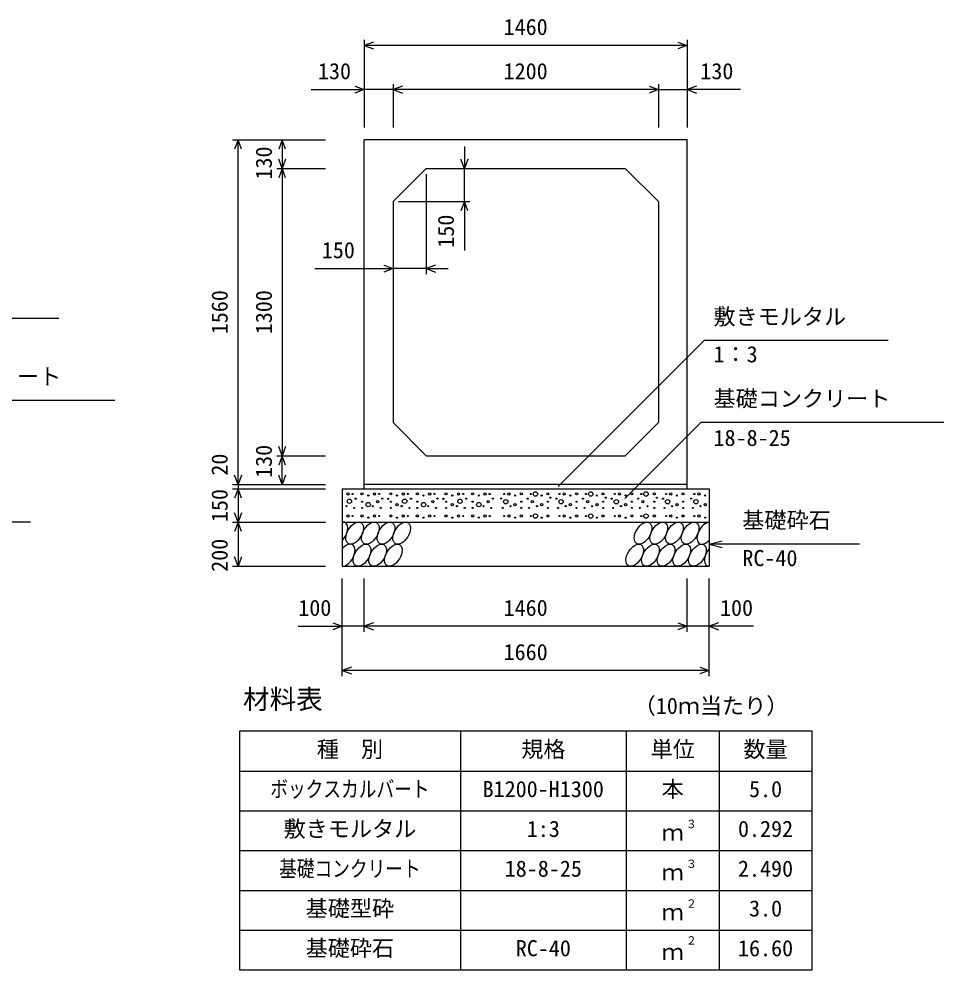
# Model space of a CAD drawing. Units: millimetres, scale not verified. Extents: x -25170 to 75630, y 0 to 35640.
# Drawn here: x 52948 to 57132, y 18085 to 22388 of the extents above; entities that cross this region are included whole.
import ezdxf
from ezdxf.enums import TextEntityAlignment as Align

# ---------------------------------------------------------------- set-up
doc = ezdxf.new("R2010")
doc.units = ezdxf.units.MM
doc.header["$LTSCALE"] = 60
for name, color, linetype, lineweight in [('DIM', 7, 'Continuous', 25), ('HATCH', 6, 'Continuous', 25), ('HYO', 3, 'Continuous', 25), ('HYO2', 4, 'Continuous', 25), ('OUTLINE', 3, 'Continuous', 25), ('TXT', 7, 'Continuous', 25)]:
    doc.layers.add(name, color=color, linetype=linetype, lineweight=lineweight)
doc.styles.add('ＭＳ ゴシック', font='')
doc.styles.get('ＭＳ ゴシック').set_extended_font_data('MS Gothic')

msp = doc.modelspace()

# ---------------------------------------------------------------- linework, layer by layer
at = {"layer": 'DIM'}
for p, q in [((54509.98, 22293.78), (54509.98, 21896.89)), ((55969.98, 22293.78), (55969.98, 21896.89)), ((54552.27, 22284.17), (54509.98, 22268.78)), ((55969.98, 22268.78), (54509.98, 22268.78)), ((54509.98, 22268.78), (54552.27, 22253.39)), ((55927.7, 22284.17), (55969.98, 22268.78)), ((55969.98, 22268.78), (55927.7, 22253.39)), ((54467.7, 22084.17), (54509.98, 22068.78)), ((54639.98, 22093.78), (54639.98, 21896.89)), ((54682.27, 22084.17), (54639.98, 22068.78)), ((55797.7, 22084.17), (55839.98, 22068.78)), ((55839.98, 22093.78), (55839.98, 21896.89)), ((56012.27, 22084.17), (55969.98, 22068.78)), ((54269.24, 22068.78), (54509.98, 22068.78)), ((54509.98, 22068.78), (54467.7, 22053.39)), ((54639.98, 22068.78), (54509.98, 22068.78)), ((55839.98, 22068.78), (54639.98, 22068.78)), ((54639.98, 22068.78), (54682.27, 22053.39)), ((55839.98, 22068.78), (55797.7, 22053.39)), ((55839.98, 22068.78), (55969.98, 22068.78)), ((56210.73, 22068.78), (55969.98, 22068.78)), ((55969.98, 22068.78), (56012.27, 22053.39)), ((53913.88, 21841.89), (54334.98, 21841.89)), ((53938.88, 21841.89), (53923.49, 21799.6)), ((53938.88, 20281.89), (53938.88, 21841.89)), ((53954.27, 21799.6), (53938.88, 21841.89)), ((54138.88, 21841.89), (54123.49, 21799.6)), ((54138.88, 21841.89), (54138.88, 21711.89)), ((54154.27, 21799.6), (54138.88, 21841.89)), ((54962.46, 21811.89), (54962.46, 21711.89)), ((54138.88, 21711.89), (54123.49, 21754.17)), ((54154.27, 21754.17), (54138.88, 21711.89)), ((54962.46, 21711.89), (54947.07, 21754.17)), ((54977.85, 21754.17), (54962.46, 21711.89)), ((54113.88, 21711.89), (54334.98, 21711.89)), ((54138.88, 21711.89), (54123.49, 21669.6)), ((54138.88, 21711.89), (54138.88, 20411.89)), ((54154.27, 21669.6), (54138.88, 21711.89)), ((54789.98, 21686.89), (54789.98, 21233.87)), ((54962.46, 21561.89), (54962.46, 21711.89)), ((54664.98, 21561.89), (54987.46, 21561.89)), ((54962.46, 21561.89), (54947.07, 21519.6)), ((54977.85, 21519.6), (54962.46, 21561.89)), ((54962.46, 21561.89), (54962.46, 21341.01)), ((54285.88, 21258.87), (54639.98, 21258.87)), ((54597.7, 21274.26), (54639.98, 21258.87)), ((54639.98, 21258.87), (54597.7, 21243.48)), ((54789.98, 21258.87), (54639.98, 21258.87)), ((54832.27, 21274.26), (54789.98, 21258.87)), ((54789.98, 21258.87), (54889.98, 21258.87)), ((54789.98, 21258.87), (54832.27, 21243.48)), ((53128.89, 21032.83), (52296.48, 21032.83)), ((55386.2, 20272.55), (56046.48, 20932.83)), ((56878.89, 20932.83), (56046.48, 20932.83)), ((53381.62, 20662.22), (52282.07, 20662.22)), ((55688.01, 20218.16), (56032.07, 20562.22)), ((57131.62, 20562.22), (56032.07, 20562.22)), ((54138.88, 20411.89), (54123.49, 20454.17)), ((54154.27, 20454.17), (54138.88, 20411.89)), ((54113.88, 20411.89), (54334.98, 20411.89)), ((54138.88, 20411.89), (54123.49, 20369.6)), ((54138.88, 20281.89), (54138.88, 20411.89)), ((54154.27, 20369.6), (54138.88, 20411.89)), ((53938.88, 20281.89), (53923.49, 20324.17)), ((53954.27, 20324.17), (53938.88, 20281.89)), ((54138.88, 20281.89), (54123.49, 20324.17)), ((54154.27, 20324.17), (54138.88, 20281.89)), ((53913.88, 20281.89), (54334.98, 20281.89)), ((53938.88, 20281.89), (53938.88, 20261.89)), ((53913.88, 20261.89), (54334.98, 20261.89)), ((53938.88, 20261.89), (53923.49, 20219.6)), ((53938.88, 20261.89), (53938.88, 20111.89)), ((53954.27, 20219.6), (53938.88, 20261.89)), ((53938.88, 20111.89), (53923.49, 20154.17)), ((53954.27, 20154.17), (53938.88, 20111.89)), ((52999.79, 20111.89), (52319.98, 20111.89)), ((53913.88, 20111.89), (54334.98, 20111.89)), ((53938.88, 20111.89), (53923.49, 20069.6)), ((53938.88, 20111.89), (53938.88, 19911.89)), ((53954.27, 20069.6), (53938.88, 20111.89)), ((56069.98, 20011.89), (56127.94, 20027.42)), ((56749.79, 20011.89), (56069.98, 20011.89)), ((56069.98, 20011.89), (56127.94, 19996.36)), ((53938.88, 19911.89), (53923.49, 19954.17)), ((53954.27, 19954.17), (53938.88, 19911.89)), ((53913.88, 19911.89), (54334.98, 19911.89)), ((54409.98, 19415.28), (54409.98, 19856.89)), ((54509.98, 19615.28), (54509.98, 19856.89)), ((55969.98, 19615.28), (55969.98, 19856.89)), ((55969.98, 19615.28), (55969.98, 19856.89)), ((56069.98, 19415.28), (56069.98, 19856.89)), ((54210.44, 19640.28), (54409.98, 19640.28)), ((54367.7, 19655.67), (54409.98, 19640.28)), ((54409.98, 19640.28), (54367.7, 19624.88)), ((54509.98, 19640.28), (54409.98, 19640.28)), ((54552.27, 19655.67), (54509.98, 19640.28)), ((55969.98, 19640.28), (54509.98, 19640.28)), ((54509.98, 19640.28), (54552.27, 19624.88)), ((55927.7, 19655.67), (55969.98, 19640.28)), ((55969.98, 19640.28), (55927.7, 19624.88)), ((56069.98, 19640.28), (55969.98, 19640.28)), ((56112.27, 19655.67), (56069.98, 19640.28)), ((56269.53, 19640.28), (56069.98, 19640.28)), ((56069.98, 19640.28), (56112.27, 19624.88)), ((54452.27, 19455.67), (54409.98, 19440.28)), ((56027.7, 19455.67), (56069.98, 19440.28)), ((56069.98, 19440.28), (54409.98, 19440.28)), ((54409.98, 19440.28), (54452.27, 19424.88)), ((56069.98, 19440.28), (56027.7, 19424.88))]:
    msp.add_line(p, q, dxfattribs=at)
at = {"layer": 'HATCH'}
for centre, radius in [((54436.02, 20239.07), 5), ((54457.05, 20239.07), 2.5), ((54499.95, 20239.94), 5), ((54527.99, 20232.06), 2.5), ((54556.02, 20239.07), 5), ((54577.05, 20239.07), 2.5), ((54629.95, 20239.94), 5), ((54657.99, 20232.06), 2.5), ((54686.02, 20239.07), 5), ((54707.05, 20239.07), 2.5), ((54749.95, 20239.94), 5), ((54777.99, 20232.06), 2.5), ((54806.02, 20239.07), 5), ((54827.05, 20239.07), 2.5), ((54879.95, 20239.94), 5), ((54907.99, 20232.06), 2.5), ((54936.02, 20239.07), 5), ((54957.05, 20239.07), 2.5), ((54999.95, 20239.94), 5), ((55027.99, 20232.06), 2.5), ((55056.02, 20239.07), 5), ((55077.05, 20239.07), 2.5), ((55142.91, 20239.07), 2.5), ((55163.94, 20239.07), 5), ((55191.98, 20232.06), 2.5), ((55220.01, 20239.94), 5), ((55262.91, 20239.07), 2.5), ((55283.94, 20239.07), 10), ((55311.98, 20232.06), 2.5), ((55340.01, 20239.94), 5), ((55351.35, 20222.37), 2.5), ((55392.91, 20239.07), 2.5), ((55413.94, 20239.07), 5), ((55441.98, 20232.06), 2.5), ((55470.01, 20239.94), 5), ((55512.91, 20239.07), 2.5), ((55533.94, 20239.07), 10), ((55561.98, 20232.06), 2.5), ((55590.01, 20239.94), 5), ((55601.35, 20222.37), 2.5), ((55642.91, 20239.07), 2.5), ((55663.94, 20239.07), 5), ((55691.98, 20232.06), 2.5), ((55720.01, 20239.94), 5), ((55762.91, 20239.07), 2.5), ((55783.94, 20239.07), 10), ((55821.84, 20239.94), 5), ((55833.18, 20222.37), 2.5), ((55874.73, 20239.07), 2.5), ((55895.76, 20239.07), 5), ((55923.8, 20232.06), 2.5), ((55951.84, 20239.94), 5), ((56002.79, 20239.07), 2.5), ((56023.83, 20239.07), 5), ((56051.86, 20232.06), 2.5), ((54429.01, 20183.91), 2.5), ((54442.56, 20206.05), 10), ((54471.07, 20218.05), 2.5), ((54499.95, 20204.05), 2.5), ((54527.99, 20190.92), 10), ((54549.01, 20183.91), 2.5), ((54570.04, 20204.05), 5), ((54591.07, 20218.05), 2.5), ((54617.53, 20217.15), 2.5), ((54629.95, 20204.05), 2.5), ((54657.99, 20190.92), 5), ((54679.01, 20183.91), 2.5), ((54692.56, 20206.05), 10), ((54721.07, 20218.05), 2.5), ((54749.95, 20204.05), 2.5), ((54777.99, 20190.92), 10), ((54799.01, 20183.91), 2.5), ((54820.04, 20204.05), 5), ((54841.07, 20218.05), 2.5), ((54867.53, 20217.15), 2.5), ((54879.95, 20204.05), 2.5), ((54907.99, 20190.92), 5), ((54929.01, 20183.91), 2.5), ((54942.56, 20206.05), 10), ((54971.07, 20218.05), 2.5), ((54999.95, 20204.05), 2.5), ((55027.99, 20190.92), 10), ((55049.01, 20183.91), 2.5), ((55070.04, 20204.05), 5), ((55091.07, 20218.05), 2.5), ((55128.89, 20218.05), 2.5), ((55149.92, 20204.05), 10), ((55170.95, 20183.91), 2.5), ((55191.98, 20190.92), 5), ((55220.01, 20204.05), 2.5), ((55248.89, 20218.05), 2.5), ((55269.92, 20204.05), 5), ((55290.95, 20183.91), 2.5), ((55311.98, 20190.92), 5), ((55340.01, 20204.05), 2.5), ((55378.89, 20218.05), 2.5), ((55399.92, 20204.05), 10), ((55420.95, 20183.91), 2.5), ((55441.98, 20190.92), 5), ((55470.01, 20204.05), 2.5), ((55498.89, 20218.05), 2.5), ((55519.92, 20204.05), 5), ((55540.95, 20183.91), 2.5), ((55561.98, 20190.92), 5), ((55590.01, 20204.05), 2.5), ((55628.89, 20218.05), 2.5), ((55649.92, 20204.05), 10), ((55670.95, 20183.91), 2.5), ((55691.98, 20190.92), 5), ((55720.01, 20204.05), 2.5), ((55748.89, 20218.05), 2.5), ((55769.92, 20204.05), 5), ((55790.95, 20183.91), 2.5), ((55821.84, 20204.05), 2.5), ((55860.71, 20218.05), 2.5), ((55881.74, 20204.05), 10), ((55902.77, 20183.91), 2.5), ((55923.8, 20190.92), 5), ((55951.84, 20204.05), 2.5), ((55988.78, 20218.05), 2.5), ((56009.81, 20204.05), 10), ((56030.83, 20183.91), 2.5), ((56051.86, 20190.92), 5), ((54436.02, 20139.07), 5), ((54457.05, 20139.07), 2.5), ((54464.06, 20176.04), 2.5), ((54499.95, 20139.94), 5), ((54499.95, 20176.04), 2.5), ((54556.02, 20139.07), 5), ((54577.05, 20139.07), 2.5), ((54584.06, 20176.04), 2.5), ((54629.95, 20139.94), 5), ((54629.95, 20176.04), 2.5), ((54686.02, 20139.07), 5), ((54707.05, 20139.07), 2.5), ((54714.06, 20176.04), 2.5), ((54749.95, 20139.94), 5), ((54749.95, 20176.04), 2.5), ((54806.02, 20139.07), 5), ((54827.05, 20139.07), 2.5), ((54834.06, 20176.04), 2.5), ((54879.95, 20139.94), 5), ((54879.95, 20176.04), 2.5), ((54936.02, 20139.07), 5), ((54957.05, 20139.07), 2.5), ((54964.06, 20176.04), 2.5), ((54999.95, 20139.94), 5), ((54999.95, 20176.04), 2.5), ((55056.02, 20139.07), 5), ((55077.05, 20139.07), 2.5), ((55084.06, 20176.04), 2.5), ((55135.9, 20176.04), 2.5), ((55142.91, 20139.07), 2.5), ((55163.94, 20139.07), 5), ((55220.01, 20139.94), 5), ((55220.01, 20176.04), 2.5), ((55255.9, 20176.04), 2.5), ((55262.91, 20139.07), 2.5), ((55283.94, 20139.07), 10), ((55340.01, 20139.94), 5), ((55340.01, 20176.04), 2.5), ((55385.9, 20176.04), 2.5), ((55392.91, 20139.07), 2.5), ((55413.94, 20139.07), 5), ((55470.01, 20139.94), 5), ((55470.01, 20176.04), 2.5), ((55505.9, 20176.04), 2.5), ((55512.91, 20139.07), 2.5), ((55533.94, 20139.07), 10), ((55590.01, 20139.94), 5), ((55590.01, 20176.04), 2.5), ((55635.9, 20176.04), 2.5), ((55642.91, 20139.07), 2.5), ((55663.94, 20139.07), 5), ((55720.01, 20139.94), 5), ((55720.01, 20176.04), 2.5), ((55755.9, 20176.04), 2.5), ((55762.91, 20139.07), 2.5), ((55783.94, 20139.07), 10), ((55821.84, 20139.94), 5), ((55821.84, 20176.04), 2.5), ((55867.72, 20176.04), 2.5), ((55874.73, 20139.07), 2.5), ((55895.76, 20139.07), 5), ((55951.84, 20139.94), 5), ((55951.84, 20176.04), 2.5), ((55995.79, 20176.04), 2.5), ((56002.79, 20139.07), 2.5), ((56023.83, 20139.07), 5), ((54527.99, 20132.06), 2.5), ((54657.99, 20132.06), 2.5), ((54777.99, 20132.06), 2.5), ((54907.99, 20132.06), 2.5), ((55027.99, 20132.06), 2.5), ((55191.98, 20132.06), 2.5), ((55311.98, 20132.06), 2.5), ((55441.98, 20132.06), 2.5), ((55561.98, 20132.06), 2.5), ((55691.98, 20132.06), 2.5), ((55923.8, 20132.06), 2.5), ((56051.86, 20132.06), 2.5)]:
    msp.add_circle(centre, radius, dxfattribs=at)
for centre, start_param, end_param in [((54395.33, 20061.88), 4.3355439, 6.7245934), ((56054.54, 20061.88), 0.4199491, 4.357003), ((54428.58, 19961.89), 3.4740877, 7.5860497), ((56087.79, 19961.89), 1.2805297, 3.4964223)]:
    msp.add_ellipse(centre, major_axis=(29.09, 47.08), ratio=0.5792, start_param=start_param, end_param=end_param, dxfattribs=at)
for centre in [(54466.29, 20061.88), (54537.24, 20061.88), (54608.2, 20061.88), (54679.15, 20061.88), (55770.71, 20061.88), (55841.67, 20061.88), (55912.63, 20061.88), (55983.58, 20061.88), (54499.53, 19961.89), (54570.49, 19961.89), (54641.45, 19961.89), (55733.01, 19961.89), (55803.96, 19961.89), (55874.92, 19961.89), (55945.87, 19961.89), (56016.83, 19961.89)]:
    msp.add_ellipse(centre, major_axis=(29.09, 47.08), ratio=0.5792, dxfattribs=at)
at = {"layer": 'HYO'}
for p, q in [((56534.98, 19165.28), (53944.98, 19165.28)), ((53944.98, 19165.28), (53944.98, 18085.28)), ((54944.98, 19165.28), (54944.98, 18085.28)), ((55694.98, 19165.28), (55694.98, 18085.28)), ((56114.98, 19165.28), (56114.98, 18085.28)), ((56534.98, 18085.28), (56534.98, 19165.28)), ((53944.98, 18985.28), (56534.98, 18985.28)), ((53944.98, 18085.28), (56534.98, 18085.28))]:
    msp.add_line(p, q, dxfattribs=at)
at = {"layer": 'HYO2'}
for p, q in [((53944.98, 18805.28), (56534.98, 18805.28)), ((53944.98, 18625.28), (56534.98, 18625.28)), ((53944.98, 18445.28), (56534.98, 18445.28)), ((53944.98, 18265.28), (56534.98, 18265.28))]:
    msp.add_line(p, q, dxfattribs=at)
at = {"layer": 'OUTLINE'}
for p, q in [((55969.98, 21841.89), (54509.98, 21841.89)), ((54509.98, 20261.89), (54509.98, 21841.89)), ((55969.98, 20261.89), (55969.98, 21841.89)), ((54789.98, 21711.89), (54639.98, 21561.89)), ((54789.98, 21711.89), (55689.98, 21711.89)), ((55839.98, 21561.89), (55689.98, 21711.89)), ((54639.98, 21561.89), (54639.98, 20561.89)), ((55839.98, 21561.89), (55839.98, 20561.89)), ((54789.98, 20411.89), (54639.98, 20561.89)), ((55689.98, 20411.89), (55839.98, 20561.89)), ((54789.98, 20411.89), (55689.98, 20411.89)), ((55969.98, 20281.89), (54509.98, 20281.89)), ((54409.98, 20261.89), (54409.98, 19911.89)), ((54409.98, 20261.89), (56069.98, 20261.89)), ((56069.98, 20261.89), (56069.98, 19911.89)), ((54409.98, 20111.89), (56069.98, 20111.89)), ((54409.98, 19911.89), (56069.98, 19911.89))]:
    msp.add_line(p, q, dxfattribs=at)

# ---------------------------------------------------------------- texts
at = {"layer": 'DIM', "style": 'ＭＳ ゴシック'}
for s, p in [('1460', (55139.98, 22293.78)), ('130', (54300.34, 22093.78)), ('1200', (55139.98, 22093.78)), ('130', (56029.62, 22093.78)), ('150', (54317.84, 21283.87)), ('敷きモルタル', (56089.33, 20982.83)), ('1：3', (56089.33, 20812.72)), ('基礎コンクリート', (52339.33, 20712.22)), ('基礎コンクリート', (56089.33, 20612.22)), ('18-8-25', (56089.33, 20434.59)), ('基礎砕石', (56219.72, 20061.89)), ('RC-40', (56219.72, 19890.51)), ('100', (54211.34, 19665.28)), ('1460', (55139.98, 19665.28)), ('100', (56118.62, 19665.28)), ('1660', (55139.98, 19465.28))]:
    msp.add_text(s, height=73.31, dxfattribs=at).set_placement(p, align=Align.BOTTOM_LEFT)
for s, p in [('130', (54113.88, 21661.89)), ('150', (54937.46, 21353.39)), ('1560', (53913.88, 20961.89)), ('1300', (54113.88, 20961.89)), ('130', (54113.88, 20311.89)), ('20', (53913.88, 20321.96)), ('150', (53913.88, 20111.89)), ('200', (53913.88, 19886.89))]:
    msp.add_text(s, height=73.31, rotation=90, dxfattribs=at).set_placement(p, align=Align.BOTTOM_LEFT)
at = {"layer": 'TXT', "style": 'ＭＳ ゴシック'}
for s, height, p in [('材料表', 87.98, (53961.65, 19240.28)), ('（10ｍ当たり）', 73.31, (55728.31, 19221.94)), ('種\u3000別', 73.31, (54294.98, 19025.28)), ('規格', 73.31, (55219.98, 19025.28)), ('単位', 73.31, (55804.98, 19025.28)), ('数量', 73.31, (56224.98, 19025.28)), ('B1200-H1300', 73.31, (55044.98, 18845.28)), ('本', 73.31, (55854.98, 18845.28)), ('5.0', 73.31, (56249.98, 18845.28)), ('敷きモルタル', 73.31, (54144.98, 18665.28)), ('３', 36.66, (55964.22, 18715.89)), ('1:3', 73.31, (55244.98, 18665.28)), ('ｍ', 73.31, (55854.98, 18648.61)), ('0.292', 73.31, (56199.98, 18665.28)), ('18-8-25', 73.31, (55144.98, 18485.28)), ('ｍ', 73.31, (55854.98, 18468.61)), ('３', 36.66, (55964.22, 18535.89)), ('2.490', 73.31, (56199.98, 18485.28)), ('基礎型砕', 73.31, (54244.98, 18305.28)), ('２', 36.66, (55964.22, 18355.89)), ('3.0', 73.31, (56249.98, 18305.28)), ('ｍ', 73.31, (55854.98, 18288.61)), ('基礎砕石', 73.31, (54244.98, 18125.28)), ('RC-40', 73.31, (55194.98, 18125.28)), ('２', 36.66, (55964.22, 18189.22)), ('16.60', 73.31, (56199.98, 18125.28)), ('ｍ', 73.31, (55854.98, 18108.61))]:
    msp.add_text(s, height=height, dxfattribs=at).set_placement(p, align=Align.BOTTOM_LEFT)
at = {"layer": 'TXT', "style": 'ＭＳ ゴシック', "width": 0.8}
for s, p in [('ボックスカルバート', (54084.98, 18845.28)), ('基礎コンクリート', (54124.98, 18485.28))]:
    msp.add_text(s, height=73.31, dxfattribs=at).set_placement(p, align=Align.BOTTOM_LEFT)

doc.saveas('drawing.dxf')
